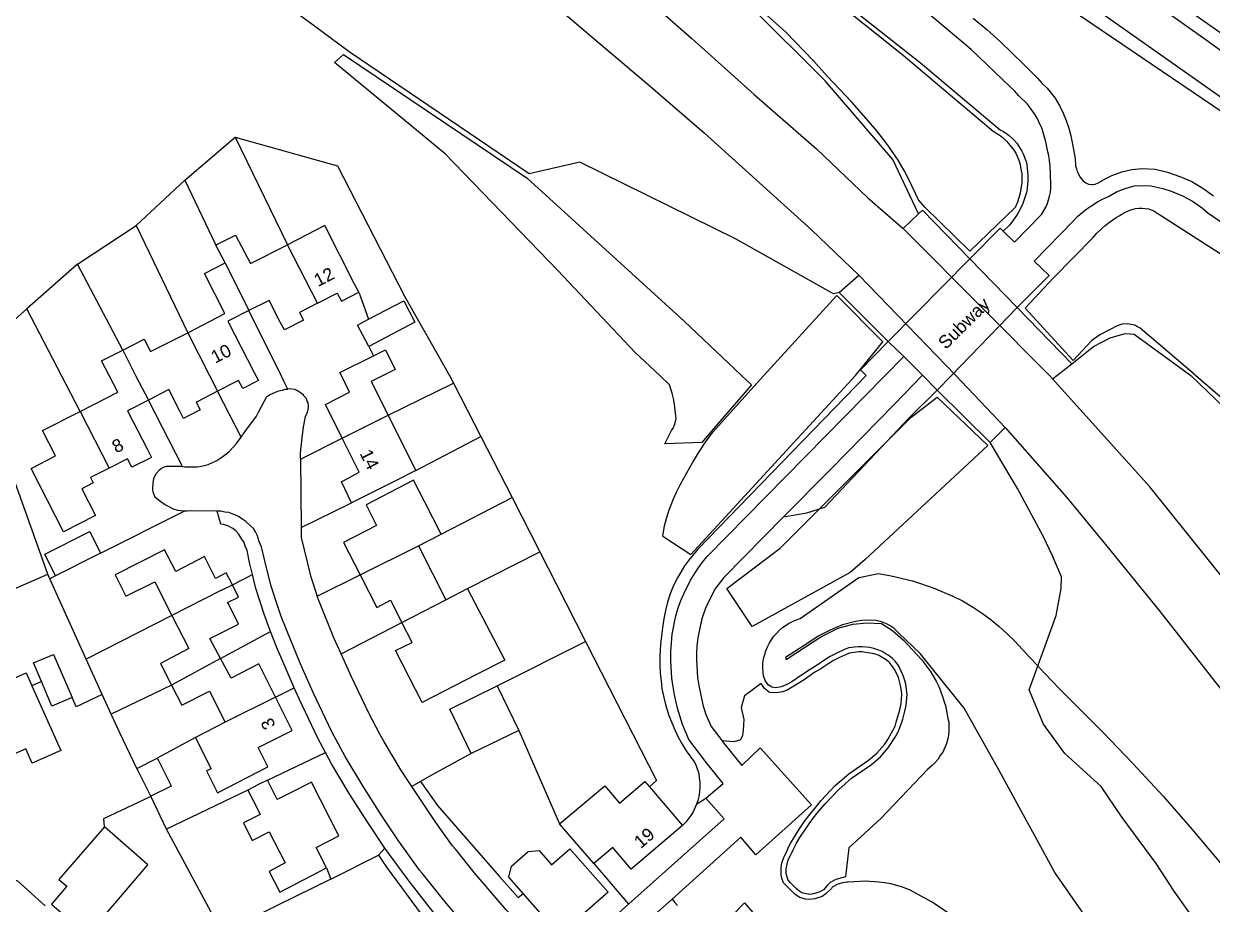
# Model space of a CAD drawing. Header units: millimetres. Extents: x 111502 to 977541, y 8702 to 1044108.
# Drawn here: x 488012.1 to 488151.3, y 241438.1 to 241541.2 of the extents above; entities that cross this region are included whole.
import ezdxf

# ---------------------------------------------------------------- set-up
doc = ezdxf.new("R2010")
doc.units = ezdxf.units.MM
doc.header["$LTSCALE"] = 0.25
doc.linetypes.add('DASHED2', pattern=[9.525, 6.35, -3.175])
doc.layers.add('E HVSS As Laid HV', color=10, linetype='Continuous')
doc.layers.add('X HVSS Site Background', color=8, linetype='Continuous')
doc.styles.add('OS Master Map$1$Standard', font='txt')

# ---------------------------------------------------------------- blocks, each defined once
blk = doc.blocks.new('OS MAP 060722')
at = {"layer": 'X HVSS Site Background', "flags": 128}
for points in [[(-703.03, 2383.39), (-703.68, 2383.24), (-703.68, 2383.24), (-715.16, 2389.68), (-715.16, 2389.68), (-733.4, 2398.68), (-733.4, 2398.68), (-739.33, 2397.29), (-739.33, 2397.29), (-760.43, 2411.59), (-760.43, 2411.59), (-764.78, 2414.84), (-764.78, 2414.84), (-770.68, 2419.14), (-770.68, 2419.14), (-778.38, 2425.04), (-778.38, 2425.04), (-782.68, 2428.09), (-782.68, 2428.09), (-786.98, 2431.09), (-786.98, 2431.09), (-791.33, 2434.04), (-791.33, 2434.04), (-810.58, 2464.95)], [(-736.38, 2469.73), (-670.33, 2422.28), (-670.33, 2422.28), (-601.14, 2373.69), (-601.14, 2373.69), (-594.73, 2369.18), (-594.73, 2369.18), (-552.33, 2340.48), (-552.33, 2340.48), (-524.97, 2322.08)], [(-734.23, 2462.13), (-733.08, 2462.48), (-733.08, 2462.48), (-730.78, 2463.13), (-730.78, 2463.13), (-660.03, 2412.98), (-660.03, 2412.98), (-605.58, 2373.69), (-605.58, 2373.69), (-600.13, 2369.78), (-600.13, 2369.78), (-556.73, 2338.13), (-556.73, 2338.13), (-557.43, 2336.38)], [(-557.43, 2336.38), (-608.33, 2371.08), (-608.33, 2371.08), (-612.04, 2373.69), (-612.04, 2373.69), (-703.93, 2438.38), (-703.93, 2438.38), (-735.03, 2459.18), (-735.03, 2459.18), (-734.23, 2462.13)], [(-707.33, 2437.88), (-655.53, 2402.78), (-655.53, 2402.78), (-616.53, 2375.38), (-616.53, 2375.38), (-614.14, 2373.69), (-614.14, 2373.69), (-587.13, 2354.68), (-587.13, 2354.68), (-559.73, 2333.83), (-559.73, 2333.83), (-532.36, 2313.5)], [(-687.33, 2415.54), (-685.73, 2414.19), (-685.73, 2414.19), (-684.18, 2412.79), (-684.18, 2412.79), (-681.43, 2410.14), (-681.43, 2410.14), (-679.78, 2408.49), (-679.78, 2408.49), (-679.23, 2407.89), (-679.23, 2407.89), (-678.68, 2407.34), (-678.68, 2407.34), (-678.18, 2406.74), (-678.18, 2406.74), (-677.73, 2406.14), (-677.73, 2406.14), (-677.18, 2405.24), (-677.18, 2405.24), (-676.78, 2404.39), (-676.78, 2404.39), (-676.43, 2403.54), (-676.43, 2403.54), (-676.13, 2402.64), (-676.13, 2402.64), (-675.88, 2401.74), (-675.88, 2401.74), (-675.68, 2400.79), (-675.68, 2400.79), (-675.38, 2399.09), (-675.38, 2399.09), (-675.33, 2398.24), (-675.33, 2398.24), (-675.23, 2397.89), (-675.23, 2397.89), (-675.13, 2397.59), (-675.13, 2397.59), (-674.93, 2397.14), (-674.93, 2397.14), (-674.83, 2396.94), (-674.83, 2396.94), (-674.53, 2396.54), (-674.53, 2396.54), (-674.23, 2396.29), (-674.23, 2396.29), (-673.83, 2396.09), (-673.83, 2396.09), (-673.48, 2396.04), (-673.48, 2396.04), (-673.28, 2396.04), (-673.28, 2396.04), (-673.03, 2396.09), (-673.03, 2396.09), (-672.68, 2396.24), (-672.68, 2396.24), (-671.78, 2396.74), (-671.78, 2396.74), (-671.08, 2397.09), (-671.08, 2397.09), (-669.93, 2397.54), (-669.93, 2397.54), (-668.73, 2397.79), (-668.73, 2397.79), (-667.53, 2397.94), (-667.53, 2397.94), (-666.03, 2397.84), (-666.03, 2397.84), (-664.58, 2397.49), (-664.58, 2397.49), (-663.13, 2396.99), (-663.13, 2396.99), (-661.73, 2396.39), (-661.73, 2396.39), (-660.43, 2395.64), (-660.43, 2395.64), (-659.18, 2394.74)], [(-683.8, 2390.57), (-682.48, 2389.29), (-682.48, 2389.29), (-679.33, 2392.54), (-679.33, 2392.54), (-679.08, 2392.94), (-679.08, 2392.94), (-678.83, 2393.39), (-678.83, 2393.39), (-678.63, 2393.84), (-678.63, 2393.84), (-678.38, 2394.69), (-678.38, 2394.69), (-678.28, 2395.14), (-678.28, 2395.14), (-678.23, 2395.64), (-678.23, 2395.64), (-678.23, 2396.14), (-678.23, 2396.14), (-678.33, 2398.24), (-678.33, 2398.24), (-678.38, 2398.84), (-678.38, 2398.84), (-678.48, 2399.44), (-678.48, 2399.44), (-678.58, 2399.89), (-678.58, 2399.89), (-678.83, 2401.04), (-678.83, 2401.04), (-679.28, 2402.69), (-679.28, 2402.69), (-679.43, 2402.94), (-679.43, 2402.94), (-679.88, 2403.89), (-679.88, 2403.89), (-680.13, 2404.34), (-680.13, 2404.34), (-680.73, 2405.14), (-680.73, 2405.14), (-680.98, 2405.44), (-680.98, 2405.44), (-681.98, 2406.44), (-681.98, 2406.44), (-682.53, 2407.04), (-682.53, 2407.04), (-682.98, 2407.49), (-682.98, 2407.49), (-687.58, 2411.84), (-687.58, 2411.84), (-699.48, 2421.89)], [(-710.63, 2423.84), (-693.48, 2410.29), (-693.48, 2410.29), (-684.18, 2402.44), (-684.18, 2402.44), (-683.78, 2402.24), (-683.78, 2402.24), (-683.13, 2401.79), (-683.13, 2401.79), (-682.63, 2401.34), (-682.63, 2401.34), (-682.23, 2400.89), (-682.23, 2400.89), (-681.63, 2399.94), (-681.63, 2399.94), (-681.48, 2399.64), (-681.48, 2399.64), (-681.13, 2398.74), (-681.13, 2398.74), (-681.03, 2398.34), (-681.03, 2398.34), (-680.93, 2397.19), (-680.93, 2397.19), (-680.93, 2396.44), (-680.93, 2396.44), (-681.03, 2395.24), (-681.03, 2395.24), (-681.53, 2393.84), (-681.53, 2393.84), (-681.63, 2393.54), (-681.63, 2393.54), (-682.08, 2392.64), (-682.08, 2392.64), (-682.68, 2391.79), (-682.68, 2391.79), (-683.08, 2391.29), (-683.08, 2391.29), (-683.8, 2390.57)], [(-693.74, 2392.6), (-696.73, 2398.99), (-696.73, 2398.99), (-704.68, 2408.19), (-704.68, 2408.19), (-713.43, 2416.89), (-713.43, 2416.89), (-723.43, 2424.89), (-723.43, 2424.89), (-729.48, 2429.09), (-729.48, 2429.09), (-732.43, 2430.99), (-732.43, 2430.99), (-733.13, 2431.39), (-733.13, 2431.39), (-738.38, 2434.29), (-738.38, 2434.29), (-749.78, 2443.19)], [(-709.28, 2422.19), (-695.53, 2411.19), (-695.53, 2411.19), (-684.98, 2402.29), (-684.98, 2402.29), (-684.18, 2401.79), (-684.18, 2401.79), (-683.78, 2401.49), (-683.78, 2401.49), (-683.43, 2401.14), (-683.43, 2401.14), (-682.83, 2400.44), (-682.83, 2400.44), (-682.53, 2400.04), (-682.53, 2400.04), (-682.28, 2399.64), (-682.28, 2399.64), (-681.98, 2398.89), (-681.98, 2398.89), (-681.83, 2398.39), (-681.83, 2398.39), (-681.73, 2397.84), (-681.73, 2397.84), (-681.63, 2397.34), (-681.63, 2397.34), (-681.63, 2396.29), (-681.63, 2396.29), (-681.73, 2395.54), (-681.73, 2395.54), (-681.83, 2395.04), (-681.83, 2395.04), (-681.98, 2394.49), (-681.98, 2394.49), (-682.13, 2393.99), (-682.13, 2393.99), (-682.43, 2393.34), (-682.43, 2393.34), (-687.73, 2388.24), (-687.73, 2388.24), (-692.98, 2393.39)], [(-692.98, 2393.39), (-693.73, 2394.24), (-693.73, 2394.24), (-694.83, 2396.54), (-694.83, 2396.54), (-695.43, 2397.69), (-695.43, 2397.69), (-696.13, 2398.89), (-696.13, 2398.89), (-697.33, 2400.64), (-697.33, 2400.64), (-698.63, 2402.34), (-698.63, 2402.34), (-700.13, 2404.09), (-700.13, 2404.09), (-701.53, 2405.69), (-701.53, 2405.69), (-704.43, 2408.74), (-704.43, 2408.74), (-706.03, 2410.54), (-706.03, 2410.54), (-709.28, 2413.89), (-709.28, 2413.89), (-714.43, 2418.54)], [(-754.23, 2439.74), (-744.13, 2432.64), (-744.13, 2432.64), (-739.83, 2429.44), (-739.83, 2429.44), (-734.83, 2425.59), (-734.83, 2425.59), (-729.73, 2421.44), (-729.73, 2421.44), (-720.28, 2413.14), (-720.28, 2413.14), (-712.98, 2406.59), (-712.98, 2406.59), (-705.68, 2400.24), (-705.68, 2400.24), (-699.68, 2394.49), (-699.68, 2394.49), (-695.53, 2390.89)], [(-758.62, 2433.71), (-755.63, 2431.69), (-755.63, 2431.69), (-748.03, 2426.24), (-748.03, 2426.24), (-739.13, 2419.44), (-739.13, 2419.44), (-725.13, 2407.54), (-725.13, 2407.54), (-718.83, 2402.09), (-718.83, 2402.09), (-706.28, 2390.74), (-706.28, 2390.74), (-700.73, 2385.44)], [(-762.13, 2410.34), (-761.08, 2411.29), (-761.08, 2411.29), (-739.58, 2396.79), (-739.58, 2396.79), (-721.18, 2380.04), (-721.18, 2380.04), (-714.45, 2373.69), (-714.45, 2373.69), (-713.28, 2372.59), (-713.28, 2372.59), (-718.03, 2367.14), (-718.03, 2367.14), (-719.13, 2365.84), (-719.13, 2365.84), (-723.43, 2365.69)], [(-723.43, 2365.69), (-722.68, 2367.24), (-722.68, 2367.24), (-722.48, 2367.54), (-722.48, 2367.54), (-722.28, 2367.99), (-722.28, 2367.99), (-722.13, 2368.64), (-722.13, 2368.64), (-722.18, 2369.29), (-722.18, 2369.29), (-722.33, 2370.34), (-722.33, 2370.34), (-722.43, 2370.99), (-722.43, 2370.99), (-722.58, 2371.64), (-722.58, 2371.64), (-722.88, 2372.59), (-722.88, 2372.59), (-724.03, 2373.69), (-724.03, 2373.69), (-726.93, 2376.39), (-726.93, 2376.39), (-735.98, 2385.99), (-735.98, 2385.99), (-749.18, 2399.64), (-749.18, 2399.64), (-762.13, 2410.34)], [(-779.68, 2396.54), (-773.78, 2401.59)], [(-773.78, 2401.59), (-761.78, 2398.24), (-761.78, 2398.24), (-753.93, 2382.99), (-753.93, 2382.99), (-748.68, 2373.69), (-748.68, 2373.69), (-748.18, 2372.79)], [(-773.78, 2401.59), (-767.63, 2388.99)], [(-785.38, 2391.24), (-779.68, 2396.54)], [(-779.68, 2396.54), (-776.02, 2388.95)], [(-682.18, 2381.64), (-678.43, 2385.39), (-678.43, 2385.39), (-680.18, 2387.09), (-680.18, 2387.09), (-675.53, 2391.84), (-675.53, 2391.84), (-675.08, 2392.34), (-675.08, 2392.34), (-674.58, 2392.79), (-674.58, 2392.79), (-674.03, 2393.19), (-674.03, 2393.19), (-673.33, 2393.69), (-673.33, 2393.69), (-672.78, 2394.04), (-672.78, 2394.04), (-672.18, 2394.34), (-672.18, 2394.34), (-671.48, 2394.64), (-671.48, 2394.64), (-670.53, 2395.19), (-670.53, 2395.19), (-669.53, 2395.59), (-669.53, 2395.59), (-668.48, 2395.89), (-668.48, 2395.89), (-667.88, 2395.94), (-667.88, 2395.94), (-666.53, 2395.89), (-666.53, 2395.89), (-665.13, 2395.59), (-665.13, 2395.59), (-664.13, 2395.29), (-664.13, 2395.29), (-662.83, 2394.74), (-662.83, 2394.74), (-661.63, 2394.09), (-661.63, 2394.09), (-660.48, 2393.29), (-660.48, 2393.29), (-659.83, 2392.74), (-659.83, 2392.74), (-639.53, 2378.79)], [(-693.74, 2392.6), (-693.28, 2393.04)], [(-693.28, 2393.04), (-687.73, 2387.34)], [(-675.63, 2375.44), (-681.23, 2381.59), (-681.23, 2381.59), (-677.93, 2385.14), (-677.93, 2385.14), (-673.28, 2389.84), (-673.28, 2389.84), (-672.83, 2390.34), (-672.83, 2390.34), (-672.38, 2390.79), (-672.38, 2390.79), (-671.88, 2391.24), (-671.88, 2391.24), (-671.38, 2391.64), (-671.38, 2391.64), (-670.58, 2392.19), (-670.58, 2392.19), (-670.23, 2392.39), (-670.23, 2392.39), (-669.93, 2392.59), (-669.93, 2392.59), (-669.58, 2392.79), (-669.58, 2392.79), (-668.88, 2393.09), (-668.88, 2393.09), (-668.33, 2393.24), (-668.33, 2393.24), (-667.93, 2393.29), (-667.93, 2393.29), (-667.58, 2393.29), (-667.58, 2393.29), (-666.78, 2393.19), (-666.78, 2393.19), (-666.23, 2392.99), (-666.23, 2392.99), (-660.58, 2389.39), (-660.58, 2389.39), (-649.08, 2381.99)], [(-695.53, 2390.89), (-693.74, 2392.6)], [(-792.23, 2386.74), (-785.38, 2391.24)], [(-785.38, 2391.24), (-779.33, 2378.69)], [(-776.02, 2388.95), (-775.98, 2388.98), (-775.98, 2388.98), (-773.75, 2390.12), (-773.75, 2390.12), (-771.98, 2386.79), (-771.98, 2386.79), (-767.63, 2388.99)], [(-759.29, 2383.45), (-759.78, 2384.39), (-759.78, 2384.39), (-763.28, 2391.24), (-763.28, 2391.24), (-767.63, 2388.99)], [(-678.03, 2373.3), (-678.38, 2373.69), (-678.38, 2373.69), (-685.98, 2381.29), (-685.98, 2381.29), (-695.53, 2390.89)], [(-687.73, 2387.34), (-684.18, 2390.94), (-684.18, 2390.94), (-683.8, 2390.57)], [(-774.95, 2386.87), (-776.02, 2388.95)], [(-764.13, 2382.14), (-767.63, 2388.99)], [(-697.28, 2377.69), (-687.73, 2387.34)], [(-687.73, 2387.34), (-682.18, 2381.64)], [(-792.23, 2386.74), (-798.18, 2381.49)], [(-786.93, 2376.64), (-792.23, 2386.74)], [(-779.33, 2378.69), (-774.98, 2380.94), (-774.98, 2380.94), (-777.38, 2385.64), (-777.38, 2385.64), (-774.95, 2386.87)], [(-774.95, 2386.87), (-772.18, 2381.29)], [(-703.03, 2383.39), (-700.73, 2385.44)], [(-700.73, 2385.44), (-689.38, 2373.69), (-689.38, 2373.69), (-688.68, 2372.99), (-688.68, 2372.99), (-683.58, 2367.59)], [(-764.13, 2382.14), (-761.82, 2383.34), (-761.82, 2383.34), (-761.33, 2382.39), (-761.33, 2382.39), (-759.29, 2383.45)], [(-759.29, 2383.45), (-758.15, 2380.27)], [(-703.03, 2383.39), (-697.28, 2377.69)], [(-764.13, 2382.14), (-766.23, 2381.08), (-766.23, 2381.08), (-765.76, 2380.15), (-765.76, 2380.15), (-768.01, 2379.02), (-768.01, 2379.02), (-768.48, 2379.94), (-768.48, 2379.94), (-769.78, 2382.49), (-769.78, 2382.49), (-772.18, 2381.29)], [(-758.15, 2380.27), (-754.03, 2382.44), (-754.03, 2382.44), (-752.73, 2379.94), (-752.73, 2379.94), (-758.13, 2377.09)], [(-723.68, 2354.89), (-723.48, 2356.09), (-723.48, 2356.09), (-723.23, 2356.94), (-723.23, 2356.94), (-722.98, 2357.84), (-722.98, 2357.84), (-722.43, 2359.24), (-722.43, 2359.24), (-722.08, 2360.04), (-722.08, 2360.04), (-721.63, 2360.89), (-721.63, 2360.89), (-721.23, 2361.69), (-721.23, 2361.69), (-720.18, 2363.54), (-720.18, 2363.54), (-719.43, 2364.74), (-719.43, 2364.74), (-718.68, 2365.89), (-718.68, 2365.89), (-717.83, 2367.04), (-717.83, 2367.04), (-713.03, 2372.39), (-713.03, 2372.39), (-711.83, 2373.69), (-711.83, 2373.69), (-703.28, 2383.04)], [(-723.68, 2354.89), (-720.38, 2352.74), (-720.38, 2352.74), (-701.13, 2373.69), (-701.13, 2373.69), (-697.93, 2377.64), (-697.93, 2377.64), (-703.28, 2383.04)], [(-798.18, 2381.49), (-802.18, 2377.94)], [(-791.93, 2369.49), (-794.13, 2373.69), (-794.13, 2373.69), (-798.18, 2381.49)], [(-772.18, 2381.29), (-774.63, 2380.04), (-774.63, 2380.04), (-771.53, 2374.04), (-771.53, 2374.04), (-771.05, 2373.11), (-771.05, 2373.11), (-772.88, 2372.18), (-772.88, 2372.18), (-773.36, 2373.11), (-773.36, 2373.11), (-775.83, 2371.84)], [(-767.62, 2372.1), (-768.02, 2372.93), (-768.02, 2372.93), (-768.4, 2373.69), (-768.4, 2373.69), (-772.18, 2381.29)], [(-691.53, 2371.99), (-689.88, 2373.69), (-689.88, 2373.69), (-682.18, 2381.64)], [(-682.18, 2381.64), (-675.78, 2375.04)], [(-758.13, 2377.09), (-759.43, 2379.59), (-759.43, 2379.59), (-758.15, 2380.27)], [(-651.88, 2365.59), (-661.28, 2373.69), (-661.28, 2373.69), (-661.43, 2373.84), (-661.43, 2373.84), (-667.78, 2379.24), (-667.78, 2379.24), (-668.08, 2379.39), (-668.08, 2379.39), (-668.33, 2379.54), (-668.33, 2379.54), (-668.63, 2379.64), (-668.63, 2379.64), (-669.28, 2379.74), (-669.28, 2379.74), (-669.88, 2379.69), (-669.88, 2379.69), (-670.48, 2379.49), (-670.48, 2379.49), (-671.38, 2379.04), (-671.38, 2379.04), (-672.48, 2378.44), (-672.48, 2378.44), (-673.48, 2377.74), (-673.48, 2377.74), (-675.63, 2375.44)], [(-786.93, 2376.64), (-784.43, 2377.94), (-784.43, 2377.94), (-783.68, 2376.49), (-783.68, 2376.49), (-779.33, 2378.69)], [(-779.33, 2378.69), (-776.78, 2373.69), (-776.78, 2373.69), (-775.83, 2371.84)], [(-697.28, 2377.69), (-700.53, 2374.34), (-700.53, 2374.34), (-699.88, 2373.69), (-699.88, 2373.69), (-719.58, 2353.34), (-719.58, 2353.34), (-720.68, 2352.04), (-720.68, 2352.04), (-721.13, 2351.39), (-721.13, 2351.39), (-721.98, 2349.99), (-721.98, 2349.99), (-722.43, 2349.09), (-722.43, 2349.09), (-722.83, 2348.14), (-722.83, 2348.14), (-723.13, 2347.14), (-723.13, 2347.14), (-723.38, 2346.19), (-723.38, 2346.19), (-723.58, 2345.19), (-723.58, 2345.19), (-723.73, 2344.14), (-723.73, 2344.14), (-723.93, 2342.54), (-723.93, 2342.54), (-723.98, 2341.64), (-723.98, 2341.64), (-724.03, 2340.69), (-724.03, 2340.69), (-724.03, 2339.79), (-724.03, 2339.79), (-723.98, 2338.84), (-723.98, 2338.84), (-723.88, 2337.94), (-723.88, 2337.94), (-723.78, 2336.99), (-723.78, 2336.99), (-723.38, 2335.19), (-723.38, 2335.19), (-722.98, 2333.89), (-722.98, 2333.89), (-722.28, 2332.19), (-722.28, 2332.19), (-721.88, 2331.34), (-721.88, 2331.34), (-721.43, 2330.54), (-721.43, 2330.54), (-720.93, 2329.74), (-720.93, 2329.74), (-719.98, 2328.44), (-719.98, 2328.44), (-719.78, 2327.99), (-719.78, 2327.99), (-719.48, 2327.09), (-719.48, 2327.09), (-719.43, 2326.59), (-719.43, 2326.59), (-719.33, 2326.09), (-719.33, 2326.09), (-719.33, 2325.64), (-719.33, 2325.64), (-719.38, 2324.89), (-719.38, 2324.89), (-719.48, 2324.39), (-719.48, 2324.39), (-719.58, 2323.94), (-719.58, 2323.94), (-719.73, 2323.49)], [(-697.28, 2377.69), (-695.46, 2375.9)], [(-675.78, 2375.04), (-673.23, 2377.09), (-673.23, 2377.09), (-671.28, 2378.09), (-671.28, 2378.09), (-669.53, 2378.59), (-669.53, 2378.59), (-668.48, 2378.54), (-668.48, 2378.54), (-661.83, 2373.69), (-661.83, 2373.69), (-650.13, 2362.44), (-650.13, 2362.44), (-628.23, 2335.84)], [(-791.93, 2369.49), (-787.53, 2371.74), (-787.53, 2371.74), (-788.53, 2373.69), (-788.53, 2373.69), (-789.43, 2375.39), (-789.43, 2375.39), (-786.93, 2376.64)], [(-786.93, 2376.64), (-785.43, 2373.69), (-785.43, 2373.69), (-783.93, 2370.79)], [(-758.13, 2377.09), (-757.56, 2376.01)], [(-757.56, 2376.01), (-756.18, 2376.69), (-756.18, 2376.69), (-755.03, 2374.39), (-755.03, 2374.39), (-756.43, 2373.69), (-756.43, 2373.69), (-757.83, 2372.99), (-757.83, 2372.99), (-755.83, 2369.04)], [(-761.23, 2366.34), (-763.18, 2370.29), (-763.18, 2370.29), (-760.38, 2371.74), (-760.38, 2371.74), (-761.33, 2373.69), (-761.33, 2373.69), (-761.53, 2374.04), (-761.53, 2374.04), (-757.56, 2376.01)], [(-718.63, 2324.19), (-716.63, 2325.94), (-716.63, 2325.94), (-718.58, 2328.34), (-718.58, 2328.34), (-720.63, 2331.09), (-720.63, 2331.09), (-721.38, 2332.84), (-721.38, 2332.84), (-721.98, 2334.74), (-721.98, 2334.74), (-722.33, 2336.29), (-722.33, 2336.29), (-722.48, 2337.24), (-722.48, 2337.24), (-722.63, 2338.24), (-722.63, 2338.24), (-722.73, 2340.24), (-722.73, 2340.24), (-722.73, 2341.39), (-722.73, 2341.39), (-722.68, 2342.39), (-722.68, 2342.39), (-722.58, 2343.39), (-722.58, 2343.39), (-722.18, 2345.39), (-722.18, 2345.39), (-721.88, 2346.49), (-721.88, 2346.49), (-721.58, 2347.34), (-721.58, 2347.34), (-721.23, 2348.14), (-721.23, 2348.14), (-720.43, 2349.74), (-720.43, 2349.74), (-719.53, 2351.14), (-719.53, 2351.14), (-719.03, 2351.84), (-719.03, 2351.84), (-718.88, 2352.04), (-718.88, 2352.04), (-718.48, 2352.49), (-718.48, 2352.49), (-695.46, 2375.9)], [(-695.46, 2375.9), (-693.25, 2373.71)], [(-678.03, 2373.3), (-677.53, 2373.69), (-677.53, 2373.69), (-675.78, 2375.04)], [(-693.25, 2373.71), (-696.56, 2370.33), (-696.56, 2370.33), (-704.03, 2362.69), (-704.03, 2362.69), (-709.53, 2357.13)], [(-693.25, 2373.71), (-693.23, 2373.69), (-693.23, 2373.69), (-691.53, 2371.99)], [(-795.73, 2350.44), (-800.53, 2363.89), (-800.53, 2363.89), (-803.38, 2372.04)], [(-775.83, 2371.84), (-778.24, 2370.62), (-778.24, 2370.62), (-778.32, 2370.58), (-778.32, 2370.58), (-777.86, 2369.66), (-777.86, 2369.66), (-779.32, 2368.92), (-779.32, 2368.92), (-779.81, 2368.67), (-779.81, 2368.67), (-780.28, 2369.59), (-780.28, 2369.59), (-781.53, 2372.04), (-781.53, 2372.04), (-783.93, 2370.79)], [(-771.04, 2369.4), (-770.08, 2371.24), (-770.08, 2371.24), (-769.73, 2371.44), (-769.73, 2371.44), (-769.33, 2371.64), (-769.33, 2371.64), (-768.78, 2371.84), (-768.78, 2371.84), (-768.48, 2371.94), (-768.48, 2371.94), (-768.23, 2371.99), (-768.23, 2371.99), (-767.93, 2372.09), (-767.93, 2372.09), (-767.68, 2372.09), (-767.68, 2372.09), (-767.62, 2372.1)], [(-766.12, 2363.89), (-766.13, 2364.59), (-766.13, 2364.59), (-765.93, 2366.44), (-765.93, 2366.44), (-765.78, 2367.64), (-765.78, 2367.64), (-765.53, 2368.89), (-765.53, 2368.89), (-765.28, 2369.39), (-765.28, 2369.39), (-765.18, 2369.89), (-765.18, 2369.89), (-765.18, 2370.14), (-765.18, 2370.14), (-765.23, 2370.49), (-765.23, 2370.49), (-765.33, 2370.69), (-765.33, 2370.69), (-765.43, 2370.94), (-765.43, 2370.94), (-765.71, 2371.32), (-765.71, 2371.32), (-765.73, 2371.34), (-765.73, 2371.34), (-766.03, 2371.64), (-766.03, 2371.64), (-766.53, 2371.94), (-766.53, 2371.94), (-766.78, 2372.04), (-766.78, 2372.04), (-767.38, 2372.14), (-767.38, 2372.14), (-767.62, 2372.1)], [(-755.83, 2369.04), (-748.18, 2372.79)], [(-748.18, 2372.79), (-744.98, 2366.54)], [(-709.53, 2357.13), (-706.8, 2357.62), (-706.8, 2357.62), (-704.7, 2358.26), (-704.7, 2358.26), (-694.83, 2368.74), (-694.83, 2368.74), (-691.53, 2371.99)], [(-685.33, 2365.84), (-691.53, 2371.99)], [(-645.25, 2336.83), (-645.93, 2337.19), (-645.93, 2337.19), (-646.83, 2337.79), (-646.83, 2337.79), (-648.53, 2339.29), (-648.53, 2339.29), (-650.58, 2341.44), (-650.58, 2341.44), (-653.23, 2344.34), (-653.23, 2344.34), (-657.58, 2349.39), (-657.58, 2349.39), (-666.63, 2360.64), (-666.63, 2360.64), (-678.03, 2373.3)], [(-783.93, 2370.79), (-786.38, 2369.54), (-786.38, 2369.54), (-784.08, 2365.09), (-784.08, 2365.09), (-783.58, 2364.1), (-783.58, 2364.1), (-785.89, 2362.94), (-785.89, 2362.94), (-786.39, 2363.92), (-786.39, 2363.92), (-788.53, 2362.84)], [(-779.92, 2363.04), (-783.93, 2370.79)], [(-773.08, 2366.48), (-775.83, 2371.84)], [(-713.23, 2344.29), (-716.18, 2348.74), (-716.18, 2348.74), (-709.93, 2353.49), (-709.93, 2353.49), (-694.63, 2368.79), (-694.63, 2368.79), (-691.53, 2371.14), (-691.53, 2371.14), (-685.63, 2365.49)], [(-788.53, 2362.84), (-790.7, 2361.73), (-790.7, 2361.73), (-790.39, 2361.11), (-790.39, 2361.11), (-791.74, 2360.42), (-791.74, 2360.42), (-790.13, 2357.29), (-790.13, 2357.29), (-793.86, 2355.39), (-793.86, 2355.39), (-795.78, 2359.14), (-795.78, 2359.14), (-797.66, 2362.81), (-797.66, 2362.81), (-794.81, 2364.27), (-794.81, 2364.27), (-796.33, 2367.24), (-796.33, 2367.24), (-791.93, 2369.49)], [(-791.93, 2369.49), (-788.53, 2362.84)], [(-773.08, 2366.48), (-772.63, 2367.09), (-772.63, 2367.09), (-771.28, 2368.94), (-771.28, 2368.94), (-771.04, 2369.4)], [(-761.23, 2366.34), (-755.83, 2369.04)], [(-755.83, 2369.04), (-753.88, 2365.09), (-753.88, 2365.09), (-752.59, 2362.57)], [(-776.43, 2363.49), (-775.93, 2363.74), (-775.93, 2363.74), (-775.43, 2364.04), (-775.43, 2364.04), (-774.73, 2364.54), (-774.73, 2364.54), (-774.43, 2364.84), (-774.43, 2364.84), (-773.63, 2365.74), (-773.63, 2365.74), (-773.08, 2366.48)], [(-752.59, 2362.57), (-744.98, 2366.54)], [(-744.98, 2366.54), (-741.33, 2359.39)], [(-685.33, 2365.84), (-683.58, 2367.59)], [(-683.58, 2367.59), (-676.38, 2359.44), (-676.38, 2359.44), (-671.68, 2353.69), (-671.68, 2353.69), (-665.53, 2346.19), (-665.53, 2346.19), (-657.48, 2335.89), (-657.48, 2335.89), (-654.17, 2331.27)], [(-766.12, 2363.89), (-761.23, 2366.34)], [(-760.13, 2358.79), (-761.33, 2361.24), (-761.33, 2361.24), (-759.23, 2362.39), (-759.23, 2362.39), (-761.23, 2366.34)], [(-685.63, 2365.49), (-699.98, 2352.14), (-699.98, 2352.14), (-701.73, 2350.64), (-701.73, 2350.64), (-713.23, 2344.29)], [(-662.01, 2310.78), (-663.8, 2313.33), (-663.8, 2313.33), (-665.91, 2316.56), (-665.91, 2316.56), (-669.86, 2321.93), (-669.86, 2321.93), (-672.34, 2325.56), (-672.34, 2325.56), (-676.58, 2329.42), (-676.58, 2329.42), (-679.1, 2332.87), (-679.1, 2332.87), (-680.77, 2336.88), (-680.77, 2336.88), (-679.51, 2340.34), (-679.51, 2340.34), (-677.61, 2345.58), (-677.61, 2345.58), (-677.03, 2348.74), (-677.03, 2348.74), (-676.97, 2350.11), (-676.97, 2350.11), (-678.04, 2352.59), (-678.04, 2352.59), (-679.1, 2354.81), (-679.1, 2354.81), (-682.15, 2360.48), (-682.15, 2360.48), (-685.33, 2365.84)], [(-766.12, 2363.89), (-766.04, 2355.89)], [(-779.73, 2357.79), (-780.13, 2357.84), (-780.13, 2357.84), (-780.48, 2357.89), (-780.48, 2357.89), (-780.98, 2358.04), (-780.98, 2358.04), (-781.58, 2358.34), (-781.58, 2358.34), (-782.03, 2358.59), (-782.03, 2358.59), (-782.48, 2358.89), (-782.48, 2358.89), (-783.13, 2359.39), (-783.13, 2359.39), (-783.23, 2359.64), (-783.23, 2359.64), (-783.38, 2360.04), (-783.38, 2360.04), (-783.43, 2360.44), (-783.43, 2360.44), (-783.38, 2361.09), (-783.38, 2361.09), (-783.33, 2361.34), (-783.33, 2361.34), (-783.28, 2361.64), (-783.28, 2361.64), (-783.18, 2361.89), (-783.18, 2361.89), (-782.98, 2362.24), (-782.98, 2362.24), (-782.63, 2362.64), (-782.63, 2362.64), (-782.43, 2362.79), (-782.43, 2362.79), (-782.18, 2362.94), (-782.18, 2362.94), (-781.83, 2363.09), (-781.83, 2363.09), (-780.18, 2363.09), (-780.18, 2363.09), (-779.92, 2363.04)], [(-779.92, 2363.04), (-779.68, 2362.99), (-779.68, 2362.99), (-778.23, 2362.99), (-778.23, 2362.99), (-777.73, 2363.09), (-777.73, 2363.09), (-776.93, 2363.29), (-776.93, 2363.29), (-776.43, 2363.49)], [(-752.59, 2362.57), (-755.05, 2361.33), (-755.05, 2361.33), (-760.13, 2358.79)], [(-749.63, 2355.11), (-751.59, 2358.93), (-751.59, 2358.93), (-752.88, 2361.44), (-752.88, 2361.44), (-758.43, 2358.54), (-758.43, 2358.54), (-757.23, 2356.14), (-757.23, 2356.14), (-761.08, 2354.14), (-761.08, 2354.14), (-759.13, 2350.34)], [(-766.04, 2355.89), (-760.13, 2358.79)], [(-749.63, 2355.11), (-741.33, 2359.39)], [(-741.33, 2359.39), (-738.08, 2353.04)], [(-789.53, 2352.89), (-779.73, 2357.79)], [(-775.88, 2357.79), (-779.03, 2357.84), (-779.03, 2357.84), (-779.38, 2357.79), (-779.38, 2357.79), (-779.73, 2357.79)], [(-771.74, 2350.39), (-772.08, 2351.79), (-772.08, 2351.79), (-772.38, 2353.19), (-772.38, 2353.19), (-772.58, 2353.69), (-772.58, 2353.69), (-772.73, 2354.14), (-772.73, 2354.14), (-772.98, 2354.54), (-772.98, 2354.54), (-773.38, 2355.14), (-773.38, 2355.14), (-773.68, 2355.49), (-773.68, 2355.49), (-774.03, 2355.79), (-774.03, 2355.79), (-774.63, 2356.09), (-774.63, 2356.09), (-775.13, 2356.24), (-775.13, 2356.24), (-775.43, 2356.29), (-775.43, 2356.29), (-775.88, 2357.79)], [(-746.43, 2308.84), (-749.23, 2312.09), (-749.23, 2312.09), (-751.88, 2315.44), (-751.88, 2315.44), (-752.18, 2315.79), (-752.18, 2315.79), (-754.73, 2319.34), (-754.73, 2319.34), (-756.68, 2322.24), (-756.68, 2322.24), (-758.83, 2325.64), (-758.83, 2325.64), (-760.88, 2329.09), (-760.88, 2329.09), (-762.43, 2331.99), (-762.43, 2331.99), (-764.63, 2336.59), (-764.63, 2336.59), (-766.03, 2339.74), (-766.03, 2339.74), (-767.23, 2342.59), (-767.23, 2342.59), (-768.38, 2345.49), (-768.38, 2345.49), (-768.63, 2346.19), (-768.63, 2346.19), (-769.58, 2349.14), (-769.58, 2349.14), (-770.33, 2352.14), (-770.33, 2352.14), (-770.68, 2353.64), (-770.68, 2353.64), (-770.98, 2354.34), (-770.98, 2354.34), (-771.08, 2354.69), (-771.08, 2354.69), (-771.18, 2354.99), (-771.18, 2354.99), (-771.38, 2355.39), (-771.38, 2355.39), (-771.63, 2355.79), (-771.63, 2355.79), (-771.98, 2356.09), (-771.98, 2356.09), (-772.53, 2356.59), (-772.53, 2356.59), (-772.88, 2356.84), (-772.88, 2356.84), (-773.28, 2357.09), (-773.28, 2357.09), (-773.63, 2357.29), (-773.63, 2357.29), (-774.13, 2357.49), (-774.13, 2357.49), (-774.53, 2357.64), (-774.53, 2357.64), (-774.98, 2357.69), (-774.98, 2357.69), (-775.43, 2357.79), (-775.43, 2357.79), (-775.88, 2357.79)], [(-709.53, 2357.13), (-716.53, 2350.04), (-716.53, 2350.04), (-717.48, 2348.84), (-717.48, 2348.84), (-717.58, 2348.69), (-717.58, 2348.69), (-718.63, 2346.54), (-718.63, 2346.54), (-718.73, 2346.34), (-718.73, 2346.34), (-719.03, 2345.44), (-719.03, 2345.44), (-719.23, 2344.69), (-719.23, 2344.69), (-719.58, 2342.99), (-719.58, 2342.99), (-719.68, 2341.99), (-719.68, 2341.99), (-719.73, 2341.24), (-719.73, 2341.24), (-719.73, 2340.39), (-719.73, 2340.39), (-719.63, 2338.34), (-719.63, 2338.34), (-719.48, 2337.39), (-719.48, 2337.39), (-718.98, 2335.14), (-718.98, 2335.14), (-718.63, 2333.99), (-718.63, 2333.99), (-718.03, 2332.59), (-718.03, 2332.59), (-716.74, 2330.9)], [(-794.83, 2350.24), (-796.08, 2352.79), (-796.08, 2352.79), (-790.78, 2355.44), (-790.78, 2355.44), (-789.53, 2352.89)], [(-766.04, 2355.89), (-766.03, 2354.74), (-766.03, 2354.74), (-764.93, 2350.24), (-764.93, 2350.24), (-764.15, 2347.85)], [(-752.28, 2353.74), (-749.63, 2355.11)], [(-789.53, 2352.89), (-794.83, 2350.24)], [(-774.1, 2349.19), (-774.81, 2350.59), (-774.81, 2350.59), (-776.08, 2349.94), (-776.08, 2349.94), (-777.38, 2352.49), (-777.38, 2352.49), (-780.73, 2350.74), (-780.73, 2350.74), (-782.03, 2353.29), (-782.03, 2353.29), (-787.83, 2350.34), (-787.83, 2350.34), (-786.58, 2347.84), (-786.58, 2347.84), (-783.18, 2349.54), (-783.18, 2349.54), (-781.18, 2345.59)], [(-759.13, 2350.34), (-752.28, 2353.74)], [(-752.28, 2353.74), (-749.08, 2347.44)], [(-746.57, 2348.75), (-738.08, 2353.04)], [(-738.08, 2353.04), (-736.18, 2349.29), (-736.18, 2349.29), (-732.73, 2342.54)], [(-812.33, 2343.19), (-810.58, 2343.94), (-810.58, 2343.94), (-795.73, 2350.44)], [(-795.48, 2349.89), (-795.73, 2350.44)], [(-794.83, 2350.24), (-795.48, 2349.89)], [(-791.23, 2340.49), (-795.48, 2349.89)], [(-774.1, 2349.19), (-771.74, 2350.39)], [(-769.62, 2343.7), (-770.08, 2344.89), (-770.08, 2344.89), (-770.38, 2345.74), (-770.38, 2345.74), (-771.33, 2348.74), (-771.33, 2348.74), (-771.74, 2350.39)], [(-764.15, 2347.85), (-759.13, 2350.34)], [(-759.13, 2350.34), (-757.18, 2346.54), (-757.18, 2346.54), (-755.58, 2347.39), (-755.58, 2347.39), (-754.23, 2344.79)], [(-702.28, 2314.99), (-702.73, 2314.89), (-702.73, 2314.89), (-703.43, 2314.69), (-703.43, 2314.69), (-704.08, 2314.34), (-704.08, 2314.34), (-704.38, 2314.04), (-704.38, 2314.04), (-704.63, 2313.74), (-704.63, 2313.74), (-704.88, 2313.49), (-704.88, 2313.49), (-705.28, 2313.24), (-705.28, 2313.24), (-705.88, 2313.04), (-705.88, 2313.04), (-706.48, 2312.94), (-706.48, 2312.94), (-707.08, 2313.04), (-707.08, 2313.04), (-707.38, 2313.14), (-707.38, 2313.14), (-707.63, 2313.29), (-707.63, 2313.29), (-707.83, 2313.44), (-707.83, 2313.44), (-708.08, 2313.64), (-708.08, 2313.64), (-708.73, 2314.29), (-708.73, 2314.29), (-708.98, 2314.59), (-708.98, 2314.59), (-709.13, 2314.94), (-709.13, 2314.94), (-709.23, 2315.39), (-709.23, 2315.39), (-709.23, 2315.94), (-709.23, 2315.94), (-709.13, 2316.49), (-709.13, 2316.49), (-709.03, 2316.84), (-709.03, 2316.84), (-708.93, 2317.14), (-708.93, 2317.14), (-708.73, 2317.49), (-708.73, 2317.49), (-708.58, 2317.79), (-708.58, 2317.79), (-708.43, 2318.14), (-708.43, 2318.14), (-708.03, 2318.94), (-708.03, 2318.94), (-707.63, 2319.59), (-707.63, 2319.59), (-706.18, 2321.69), (-706.18, 2321.69), (-705.43, 2322.64), (-705.43, 2322.64), (-704.68, 2323.54), (-704.68, 2323.54), (-703.08, 2325.24), (-703.08, 2325.24), (-701.58, 2326.54), (-701.58, 2326.54), (-699.23, 2328.14), (-699.23, 2328.14), (-698.18, 2329.04), (-698.18, 2329.04), (-697.28, 2330.09), (-697.28, 2330.09), (-696.48, 2331.34), (-696.48, 2331.34), (-696.13, 2331.99), (-696.13, 2331.99), (-695.83, 2332.69), (-695.83, 2332.69), (-695.58, 2333.44), (-695.58, 2333.44), (-695.33, 2334.39), (-695.33, 2334.39), (-695.18, 2335.04), (-695.18, 2335.04), (-695.08, 2336.34), (-695.08, 2336.34), (-695.13, 2336.94), (-695.13, 2336.94), (-695.23, 2337.59), (-695.23, 2337.59), (-695.48, 2338.44), (-695.48, 2338.44), (-695.88, 2339.34), (-695.88, 2339.34), (-696.13, 2339.79), (-696.13, 2339.79), (-696.43, 2340.19), (-696.43, 2340.19), (-696.78, 2340.54), (-696.78, 2340.54), (-697.28, 2340.94), (-697.28, 2340.94), (-697.63, 2341.14), (-697.63, 2341.14), (-697.98, 2341.39), (-697.98, 2341.39), (-698.38, 2341.54), (-698.38, 2341.54), (-698.98, 2341.74), (-698.98, 2341.74), (-699.43, 2341.84), (-699.43, 2341.84), (-700.33, 2341.94), (-700.33, 2341.94), (-700.78, 2341.94), (-700.78, 2341.94), (-701.23, 2341.89), (-701.23, 2341.89), (-701.88, 2341.79), (-701.88, 2341.79), (-702.33, 2341.64), (-702.33, 2341.64), (-703.23, 2341.24), (-703.23, 2341.24), (-703.63, 2341.04), (-703.63, 2341.04), (-704.08, 2340.79), (-704.08, 2340.79), (-704.48, 2340.54), (-704.48, 2340.54), (-705.73, 2339.69), (-705.73, 2339.69), (-706.63, 2339.14), (-706.63, 2339.14), (-707.93, 2338.24), (-707.93, 2338.24), (-708.58, 2337.84), (-708.58, 2337.84), (-709.23, 2337.49), (-709.23, 2337.49), (-709.83, 2337.24), (-709.83, 2337.24), (-710.43, 2337.14), (-710.43, 2337.14), (-710.93, 2337.19), (-710.93, 2337.19), (-711.33, 2337.49), (-711.33, 2337.49), (-711.68, 2337.99), (-711.68, 2337.99), (-711.88, 2338.54), (-711.88, 2338.54), (-711.93, 2338.84), (-711.93, 2338.84), (-711.98, 2339.49), (-711.98, 2339.49), (-711.98, 2339.89), (-711.98, 2339.89), (-711.93, 2340.29), (-711.93, 2340.29), (-711.83, 2340.69), (-711.83, 2340.69), (-711.73, 2341.04), (-711.73, 2341.04), (-711.63, 2341.44), (-711.63, 2341.44), (-711.38, 2341.99), (-711.38, 2341.99), (-711.18, 2342.39), (-711.18, 2342.39), (-710.68, 2343.19), (-710.68, 2343.19), (-710.33, 2343.54), (-710.33, 2343.54), (-710.03, 2343.89), (-710.03, 2343.89), (-709.68, 2344.19), (-709.68, 2344.19), (-708.88, 2344.69), (-708.88, 2344.69), (-708.48, 2344.89), (-708.48, 2344.89), (-708.03, 2345.09), (-708.03, 2345.09), (-707.58, 2345.24), (-707.58, 2345.24), (-700.73, 2350.04), (-700.73, 2350.04), (-698.43, 2350.49), (-698.43, 2350.49), (-696.93, 2350.24), (-696.93, 2350.24), (-694.43, 2349.64), (-694.43, 2349.64), (-692.03, 2348.84), (-692.03, 2348.84), (-689.73, 2347.84), (-689.73, 2347.84), (-688.58, 2347.29), (-688.58, 2347.29), (-687.28, 2346.54), (-687.28, 2346.54), (-686.23, 2345.84), (-686.23, 2345.84), (-685.23, 2345.09), (-685.23, 2345.09), (-684.28, 2344.29), (-684.28, 2344.29), (-683.33, 2343.44), (-683.33, 2343.44), (-682.43, 2342.54), (-682.43, 2342.54), (-681.58, 2341.64), (-681.58, 2341.64), (-680.68, 2340.69), (-680.68, 2340.69), (-679.83, 2339.79), (-679.83, 2339.79), (-678.98, 2338.84), (-678.98, 2338.84), (-678.08, 2337.89), (-678.08, 2337.89), (-677.23, 2336.99), (-677.23, 2336.99), (-676.33, 2336.09), (-676.33, 2336.09), (-672.13, 2331.94), (-672.13, 2331.94), (-668.58, 2328.24), (-668.58, 2328.24), (-665.08, 2324.44), (-665.08, 2324.44), (-661.68, 2320.54), (-661.68, 2320.54), (-658.38, 2316.59)], [(-775.38, 2348.54), (-781.18, 2345.59)], [(-775.48, 2340.54), (-776.73, 2342.89), (-776.73, 2342.89), (-773.38, 2344.59), (-773.38, 2344.59), (-774.57, 2346.96), (-774.57, 2346.96), (-774.65, 2347.11), (-774.65, 2347.11), (-773.37, 2347.75), (-773.37, 2347.75), (-774.1, 2349.19)], [(-775.38, 2348.54), (-774.1, 2349.19)], [(-746.57, 2348.75), (-746.55, 2348.73), (-746.55, 2348.73), (-742.18, 2340.37), (-742.18, 2340.37), (-745.49, 2338.67), (-745.49, 2338.67), (-751.88, 2335.39), (-751.88, 2335.39), (-754.98, 2341.49), (-754.98, 2341.49), (-753.03, 2342.44), (-753.03, 2342.44), (-754.23, 2344.79)], [(-749.08, 2347.44), (-746.57, 2348.75)], [(-761.37, 2341.11), (-762.23, 2342.99), (-762.23, 2342.99), (-763.98, 2347.34), (-763.98, 2347.34), (-764.15, 2347.85)], [(-754.23, 2344.79), (-749.08, 2347.44)], [(-781.18, 2345.59), (-791.23, 2340.49)], [(-781.18, 2345.59), (-779.18, 2341.74), (-779.18, 2341.74), (-782.53, 2339.99), (-782.53, 2339.99), (-781.23, 2337.44)], [(-761.37, 2341.11), (-754.23, 2344.79)], [(-667.73, 2301.09), (-677.78, 2315.49), (-677.78, 2315.49), (-684.28, 2327.44), (-684.28, 2327.44), (-688.38, 2334.74), (-688.38, 2334.74), (-693.53, 2341.14), (-693.53, 2341.14), (-696.03, 2343.54), (-696.03, 2343.54), (-696.33, 2343.84), (-696.33, 2343.84), (-696.63, 2344.09), (-696.63, 2344.09), (-696.98, 2344.34), (-696.98, 2344.34), (-697.33, 2344.54), (-697.33, 2344.54), (-697.68, 2344.69), (-697.68, 2344.69), (-698.18, 2344.89), (-698.18, 2344.89), (-698.73, 2344.99), (-698.73, 2344.99), (-699.33, 2345.04), (-699.33, 2345.04), (-700.38, 2344.99), (-700.38, 2344.99), (-701.13, 2344.89), (-701.13, 2344.89), (-702.63, 2344.49), (-702.63, 2344.49), (-703.38, 2344.19), (-703.38, 2344.19), (-704.08, 2343.89), (-704.08, 2343.89), (-705.48, 2343.19), (-705.48, 2343.19), (-706.58, 2342.44), (-706.58, 2342.44), (-709.33, 2340.69), (-709.33, 2340.69), (-709.23, 2340.44), (-709.23, 2340.44), (-706.98, 2341.94), (-706.98, 2341.94), (-705.18, 2343.09), (-705.18, 2343.09), (-703.13, 2344.09), (-703.13, 2344.09), (-701.43, 2344.59), (-701.43, 2344.59), (-699.73, 2344.74), (-699.73, 2344.74), (-698.08, 2344.64), (-698.08, 2344.64), (-696.78, 2343.84), (-696.78, 2343.84), (-695.48, 2342.69), (-695.48, 2342.69), (-693.38, 2340.44), (-693.38, 2340.44), (-692.33, 2339.04), (-692.33, 2339.04), (-691.63, 2337.84), (-691.63, 2337.84), (-691.33, 2337.19), (-691.33, 2337.19), (-690.88, 2335.99), (-690.88, 2335.99), (-690.73, 2335.49), (-690.73, 2335.49), (-690.58, 2335.04), (-690.58, 2335.04), (-690.28, 2333.54), (-690.28, 2333.54), (-690.18, 2333.09), (-690.18, 2333.09), (-690.18, 2332.09), (-690.18, 2332.09), (-690.23, 2331.59), (-690.23, 2331.59), (-690.28, 2331.14), (-690.28, 2331.14), (-690.48, 2330.49), (-690.48, 2330.49), (-690.88, 2329.59), (-690.88, 2329.59), (-691.18, 2329.19), (-691.18, 2329.19), (-691.43, 2328.79), (-691.43, 2328.79), (-691.78, 2328.39), (-691.78, 2328.39), (-692.13, 2328.04), (-692.13, 2328.04), (-692.63, 2327.59), (-692.63, 2327.59), (-698.13, 2321.84), (-698.13, 2321.84), (-701.88, 2318.39), (-701.88, 2318.39), (-702.28, 2314.99)], [(-775.48, 2340.54), (-769.62, 2343.7)], [(-766.85, 2337.13), (-767.68, 2339.04), (-767.68, 2339.04), (-768.93, 2341.94), (-768.93, 2341.94), (-769.62, 2343.7)], [(-743.08, 2337.34), (-732.73, 2342.54)], [(-732.73, 2342.54), (-724.43, 2326.29), (-724.43, 2326.29), (-725.23, 2325.54)], [(-796.44, 2337.85), (-797.38, 2340.04), (-797.38, 2340.04), (-795.03, 2341.04), (-795.03, 2341.04), (-792.88, 2335.99)], [(-789.33, 2336.35), (-791.23, 2340.49)], [(-775.48, 2340.54), (-781.23, 2337.44)], [(-769.03, 2336.04), (-770.98, 2339.94), (-770.98, 2339.94), (-774.23, 2338.24), (-774.23, 2338.24), (-775.48, 2340.54)], [(-756.31, 2330.82), (-756.83, 2331.69), (-756.83, 2331.69), (-758.13, 2334.14), (-758.13, 2334.14), (-760.18, 2338.49), (-760.18, 2338.49), (-761.37, 2341.11)], [(-687.88, 2309.14), (-691.88, 2311.89), (-691.88, 2311.89), (-692.13, 2312.04), (-692.13, 2312.04), (-694.78, 2313.49), (-694.78, 2313.49), (-695.73, 2313.84), (-695.73, 2313.84), (-696.98, 2314.19), (-696.98, 2314.19), (-697.73, 2314.29), (-697.73, 2314.29), (-698.38, 2314.39), (-698.38, 2314.39), (-699.93, 2314.49), (-699.93, 2314.49), (-701.98, 2314.39), (-701.98, 2314.39), (-702.13, 2314.39), (-702.13, 2314.39), (-702.58, 2314.29), (-702.58, 2314.29), (-703.18, 2314.14), (-703.18, 2314.14), (-703.83, 2313.79), (-703.83, 2313.79), (-703.93, 2313.64), (-703.93, 2313.64), (-704.58, 2312.99), (-704.58, 2312.99), (-705.03, 2312.69), (-705.03, 2312.69), (-705.88, 2312.44), (-705.88, 2312.44), (-706.48, 2312.34), (-706.48, 2312.34), (-706.98, 2312.39), (-706.98, 2312.39), (-707.63, 2312.59), (-707.63, 2312.59), (-708.18, 2312.94), (-708.18, 2312.94), (-709.53, 2314.29), (-709.53, 2314.29), (-709.73, 2314.84), (-709.73, 2314.84), (-709.83, 2315.24), (-709.83, 2315.24), (-709.83, 2316.04), (-709.83, 2316.04), (-709.73, 2316.64), (-709.73, 2316.64), (-709.43, 2317.44), (-709.43, 2317.44), (-709.13, 2318.04), (-709.13, 2318.04), (-708.98, 2318.39), (-708.98, 2318.39), (-708.68, 2318.99), (-708.68, 2318.99), (-707.83, 2320.39), (-707.83, 2320.39), (-707.03, 2321.54), (-707.03, 2321.54), (-705.13, 2323.94), (-705.13, 2323.94), (-703.48, 2325.69), (-703.48, 2325.69), (-701.88, 2327.04), (-701.88, 2327.04), (-699.58, 2328.64), (-699.58, 2328.64), (-698.63, 2329.49), (-698.63, 2329.49), (-697.68, 2330.54), (-697.68, 2330.54), (-697.33, 2331.09), (-697.33, 2331.09), (-696.48, 2332.64), (-696.48, 2332.64), (-696.33, 2333.09), (-696.33, 2333.09), (-695.93, 2334.54), (-695.93, 2334.54), (-695.78, 2335.24), (-695.78, 2335.24), (-695.68, 2336.34), (-695.68, 2336.34), (-695.73, 2336.79), (-695.73, 2336.79), (-695.83, 2337.39), (-695.83, 2337.39), (-696.08, 2338.34), (-696.08, 2338.34), (-696.53, 2339.29), (-696.53, 2339.29), (-697.13, 2340.09), (-697.13, 2340.09), (-697.53, 2340.39), (-697.53, 2340.39), (-698.18, 2340.79), (-698.18, 2340.79), (-698.33, 2340.89), (-698.33, 2340.89), (-698.58, 2340.99), (-698.58, 2340.99), (-698.93, 2341.09), (-698.93, 2341.09), (-699.68, 2341.24), (-699.68, 2341.24), (-700.38, 2341.34), (-700.38, 2341.34), (-700.73, 2341.34), (-700.73, 2341.34), (-700.98, 2341.29), (-700.98, 2341.29), (-701.83, 2341.19), (-701.83, 2341.19), (-701.93, 2341.14), (-701.93, 2341.14), (-702.98, 2340.69), (-702.98, 2340.69), (-703.78, 2340.29), (-703.78, 2340.29), (-705.18, 2339.34), (-705.18, 2339.34), (-705.88, 2338.94), (-705.88, 2338.94), (-707.23, 2337.99), (-707.23, 2337.99), (-709.13, 2336.84), (-709.13, 2336.84), (-709.68, 2336.64), (-709.68, 2336.64), (-710.38, 2336.54), (-710.38, 2336.54), (-711.18, 2336.59), (-711.18, 2336.59), (-711.78, 2337.04), (-711.78, 2337.04), (-712.18, 2337.64), (-712.18, 2337.64), (-714.1, 2336.19), (-714.1, 2336.19), (-714.49, 2334.83), (-714.49, 2334.83), (-714.18, 2333.43), (-714.18, 2333.43), (-714.28, 2332.18), (-714.28, 2332.18), (-714.33, 2331.55), (-714.33, 2331.55), (-714.57, 2331.04), (-714.57, 2331.04), (-715.36, 2330.82), (-715.36, 2330.82), (-716.74, 2330.9)], [(-802.43, 2328.14), (-806.45, 2337.19), (-806.45, 2337.19), (-806.46, 2337.97), (-806.46, 2337.97), (-806.36, 2338.37), (-806.36, 2338.37), (-805.78, 2339.02), (-805.78, 2339.02), (-804.09, 2339.65), (-804.09, 2339.65), (-803.42, 2339.5), (-803.42, 2339.5), (-803.06, 2339.28), (-803.06, 2339.28), (-802.64, 2338.9), (-802.64, 2338.9), (-801.9, 2337.26), (-801.9, 2337.26), (-798.26, 2338.89), (-798.26, 2338.89), (-797.63, 2337.49), (-797.63, 2337.49), (-797.57, 2337.36)], [(-797.57, 2337.36), (-794.17, 2329.79), (-794.17, 2329.79), (-797.54, 2328.29), (-797.54, 2328.29), (-798.3, 2329.99), (-798.3, 2329.99), (-802.43, 2328.14)], [(-796.44, 2337.85), (-797.57, 2337.36)], [(-792.88, 2335.99), (-795.23, 2334.99), (-795.23, 2334.99), (-796.44, 2337.85)], [(-781.23, 2337.44), (-788.28, 2334.04)], [(-781.23, 2337.44), (-780.03, 2335.09), (-780.03, 2335.09), (-776.78, 2336.74), (-776.78, 2336.74), (-774.93, 2333.09)], [(-746.13, 2329.44), (-748.63, 2334.64), (-748.63, 2334.64), (-743.08, 2337.34)], [(-743.08, 2337.34), (-740.53, 2332.14)], [(-789.33, 2336.35), (-792.39, 2334.9), (-792.39, 2334.9), (-792.88, 2335.99)], [(-788.28, 2334.04), (-789.33, 2336.35)], [(-778.43, 2331.31), (-778.41, 2331.27), (-778.41, 2331.27), (-776.58, 2327.66), (-776.58, 2327.66), (-777.13, 2327.39), (-777.13, 2327.39), (-775.83, 2324.84), (-775.83, 2324.84), (-769.93, 2327.89), (-769.93, 2327.89), (-771.08, 2330.14), (-771.08, 2330.14), (-767.08, 2332.14), (-767.08, 2332.14), (-769.03, 2336.04)], [(-769.03, 2336.04), (-774.93, 2333.09)], [(-769.03, 2336.04), (-766.85, 2337.13)], [(-763.19, 2329.57), (-764.08, 2331.24), (-764.08, 2331.24), (-766.28, 2335.84), (-766.28, 2335.84), (-766.85, 2337.13)], [(-785.28, 2327.69), (-787.28, 2331.84), (-787.28, 2331.84), (-788.28, 2334.04)], [(-774.93, 2333.09), (-778.43, 2331.31)], [(-740.53, 2332.14), (-746.13, 2329.44)], [(-740.53, 2332.14), (-735.78, 2321.19)], [(-778.43, 2331.31), (-782.9, 2328.88)], [(-753.08, 2325.57), (-754.38, 2327.54), (-754.38, 2327.54), (-756.31, 2330.82)], [(-716.74, 2330.9), (-716.58, 2330.69), (-716.58, 2330.69), (-714.43, 2328.04), (-714.43, 2328.04), (-712.28, 2330.09), (-712.28, 2330.09), (-706.28, 2323.44), (-706.28, 2323.44), (-712.78, 2317.59), (-712.78, 2317.59), (-714.53, 2319.64), (-714.53, 2319.64), (-722.58, 2312.39)], [(-785.28, 2327.69), (-782.9, 2328.88)], [(-782.9, 2328.88), (-782.76, 2328.6), (-782.76, 2328.6), (-781.36, 2325.79), (-781.36, 2325.79), (-781.27, 2325.61), (-781.27, 2325.61), (-783.65, 2324.43)], [(-770, 2326.32), (-763.19, 2329.57)], [(-756.23, 2318.34), (-758.23, 2321.34), (-758.23, 2321.34), (-760.43, 2324.74), (-760.43, 2324.74), (-762.48, 2328.24), (-762.48, 2328.24), (-763.19, 2329.57)], [(-746.13, 2329.44), (-751.03, 2326.74), (-751.03, 2326.74), (-752.06, 2326.15)], [(-783.65, 2324.43), (-783.74, 2324.6), (-783.74, 2324.6), (-785.14, 2327.41), (-785.14, 2327.41), (-785.28, 2327.69)], [(-770, 2326.32), (-771.05, 2325.79), (-771.05, 2325.79), (-772.28, 2325.16)], [(-763.08, 2316.04), (-764.28, 2318.44), (-764.28, 2318.44), (-761.63, 2319.79), (-761.63, 2319.79), (-764.83, 2326.09), (-764.83, 2326.09), (-767.44, 2324.76), (-767.44, 2324.76), (-768.85, 2324.04), (-768.85, 2324.04), (-769.99, 2326.3), (-769.99, 2326.3), (-770, 2326.32)], [(-752.06, 2326.15), (-753.08, 2325.57)], [(-752.06, 2326.15), (-750.09, 2323.36), (-750.09, 2323.36), (-742.84, 2315.09), (-742.84, 2315.09), (-740.61, 2312.56), (-740.61, 2312.56), (-740.05, 2313.05)], [(-735.78, 2321.19), (-730.49, 2325.67), (-730.49, 2325.67), (-728.74, 2323.62), (-728.74, 2323.62), (-725.78, 2326.14), (-725.78, 2326.14), (-725.23, 2325.54)], [(-772.28, 2325.16), (-781.83, 2320.59)], [(-772.28, 2325.16), (-771.13, 2322.89), (-771.13, 2322.89), (-770.83, 2322.31), (-770.83, 2322.31), (-772.81, 2321.3), (-772.81, 2321.3), (-771.77, 2319.27), (-771.77, 2319.27), (-769.79, 2320.28), (-769.79, 2320.28), (-767.93, 2316.64), (-767.93, 2316.64), (-769.78, 2315.64), (-769.78, 2315.64), (-768.53, 2313.19), (-768.53, 2313.19), (-763.08, 2316.04)], [(-735.88, 2304.49), (-742.03, 2311.14), (-742.03, 2311.14), (-745.78, 2315.49), (-745.78, 2315.49), (-747.93, 2318.19), (-747.93, 2318.19), (-748.33, 2318.64), (-748.33, 2318.64), (-750.28, 2321.34), (-750.28, 2321.34), (-753.08, 2325.57)], [(-725.23, 2325.54), (-721.38, 2320.99)], [(-789.08, 2320.84), (-789.17, 2321.83), (-789.17, 2321.83), (-783.68, 2324.42), (-783.68, 2324.42), (-783.65, 2324.43)], [(-781.83, 2320.59), (-783.65, 2324.43)], [(-727.69, 2311.79), (-716.48, 2321.79), (-716.48, 2321.79), (-718.63, 2324.19)], [(-719.73, 2323.49), (-720.13, 2322.59), (-720.13, 2322.59), (-720.38, 2322.19), (-720.38, 2322.19), (-720.98, 2321.39), (-720.98, 2321.39), (-721.38, 2320.99)], [(-719.73, 2323.49), (-718.63, 2324.19)], [(-795.28, 2311.79), (-791.08, 2308.14), (-791.08, 2308.14), (-783.98, 2316.39), (-783.98, 2316.39), (-789.08, 2320.84)], [(-789.08, 2320.84), (-794.43, 2314.69), (-794.43, 2314.69), (-793.48, 2313.89), (-793.48, 2313.89), (-795.28, 2311.79)], [(-775.78, 2309.34), (-781.83, 2320.59)], [(-731.78, 2316.54), (-735.78, 2321.19)], [(-721.38, 2320.99), (-727.38, 2315.89), (-727.38, 2315.89), (-729.53, 2318.44), (-729.53, 2318.44), (-731.78, 2316.54)], [(-756.98, 2317.54), (-756.23, 2318.34)], [(-740.73, 2300.04), (-747.83, 2307.69), (-747.83, 2307.69), (-750.63, 2310.94), (-750.63, 2310.94), (-753.28, 2314.34), (-753.28, 2314.34), (-753.63, 2314.79), (-753.63, 2314.79), (-756.23, 2318.34)], [(-740.05, 2313.05), (-740.27, 2313.3), (-740.27, 2313.3), (-741.72, 2314.94), (-741.72, 2314.94), (-741.39, 2316.24), (-741.39, 2316.24), (-739.44, 2317.95), (-739.44, 2317.95), (-738.15, 2318.07), (-738.15, 2318.07), (-736.71, 2316.42), (-736.71, 2316.42), (-734.58, 2318.29), (-734.58, 2318.29), (-730.08, 2313.19), (-730.08, 2313.19), (-735.78, 2308.19)], [(-762.58, 2314.74), (-756.98, 2317.54)], [(-756.98, 2317.54), (-756.03, 2316.14), (-756.03, 2316.14), (-750.76, 2308.97)], [(-731.78, 2316.54), (-727.69, 2311.79)], [(-763.08, 2316.04), (-762.58, 2314.74)], [(-806.53, 2307.84), (-806.63, 2308.39), (-806.63, 2308.39), (-801.13, 2314.84), (-801.13, 2314.84), (-799.39, 2314.56), (-799.39, 2314.56), (-799.28, 2314.54), (-799.28, 2314.54), (-796.01, 2311.59)], [(-762.58, 2314.74), (-768.85, 2311.64), (-768.85, 2311.64), (-772.21, 2309.98), (-772.21, 2309.98), (-775.33, 2308.44)], [(-735.78, 2308.19), (-740.05, 2313.05)], [(-726.38, 2309.04), (-722.58, 2312.39)], [(-722.58, 2312.39), (-722.28, 2311.99), (-722.28, 2311.99), (-721.98, 2311.64)], [(-715.53, 2310.49), (-714.13, 2311.94), (-714.13, 2311.94), (-712.68, 2310.29)], [(-734.11, 2306.07), (-727.69, 2311.79)]]:
    blk.add_lwpolyline(points, dxfattribs=at)
at = {"layer": 'X HVSS Site Background', "char_height": 1.5, "attachment_point": 7, "style": 'OS Master Map$1$Standard'}
for s, insert, rotation in [('{\\farial|b0|i0|c0|p34;12}', (-764.06, 2384.04), 27.3), ('{\\farial|b0|i0|c0|p34;Subway}', (-690.23, 2376.34), 44.6), ('{\\farial|b0|i0|c0|p34;10}', (-776.11, 2375.04), 27.3), ('{\\farial|b0|i0|c0|p34;8}', (-787.7, 2364.54), 27), ('{\\farial|b0|i0|c0|p34;14}', (-759.23, 2364.57), 296.9), ('{\\farial|b0|i0|c0|p34;3}', (-768.97, 2332.72), 116.6), ('{\\farial|b0|i0|c0|p34;19}', (-726.25, 2318.22), 40.4)]:
    blk.add_mtext(s, dxfattribs=dict(at, insert=insert, rotation=rotation))

msp = doc.modelspace()

# ---------------------------------------------------------------- linework, layer by layer
at = {"lineweight": 0}
msp.add_circle((488727.82, 239008.33), 11388.42, dxfattribs=at)

# ---------------------------------------------------------------- block references
at = {"layer": 'E HVSS As Laid HV', "linetype": 'DASHED2', "lineweight": 0}
msp.add_blockref('OS MAP 060722', (488810.58, 239126.31), dxfattribs=at)

doc.saveas('drawing.dxf')
